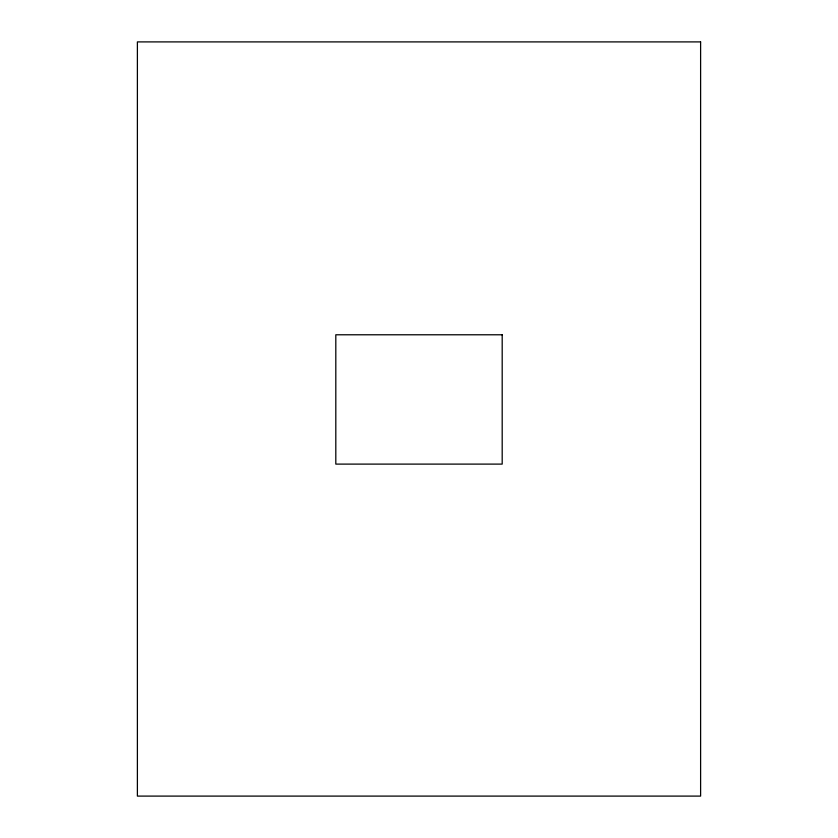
<?xml version="1.0" encoding="UTF-8"?>
<svg xmlns="http://www.w3.org/2000/svg" width="838" height="838" viewBox="0 0 838 838"><rect width="100%" height="100%" fill="white"/><g stroke="black" fill="none" stroke-linecap="round" stroke-linejoin="round"><path stroke-width="1.26" d="M700.61 41.9L137.39 41.9L137.39 796.1L700.61 796.1L700.61 41.9M502.192 334.781L335.808 334.781L335.808 464.105L502.192 464.105L502.192 334.781"/></g></svg>
